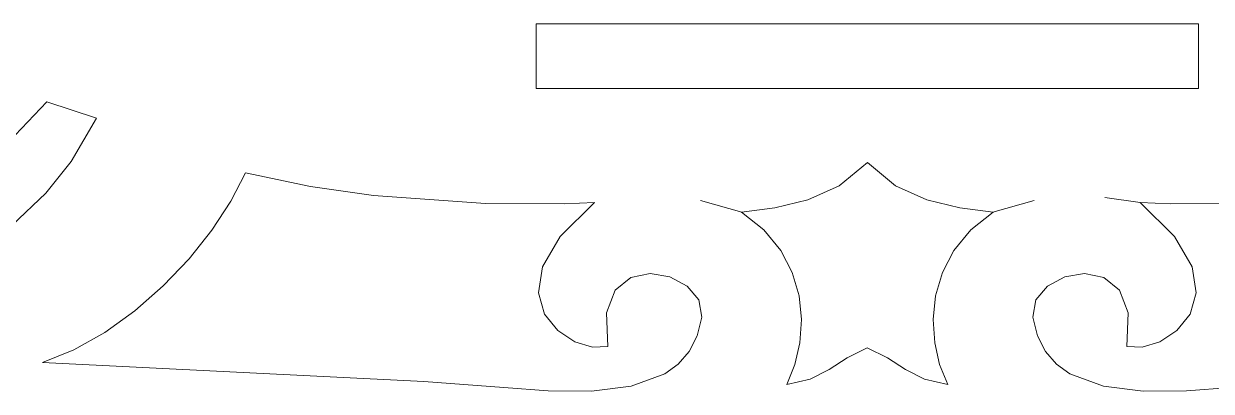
# Model space of a CAD drawing. Header units: millimetres. Extents: x -177 to 176, y -151 to 151.
# Drawn here: x -59.1 to -5.9, y 54.2 to 70.7 of the extents above; entities that cross this region are included whole.
import ezdxf

# ---------------------------------------------------------------- set-up
doc = ezdxf.new("R2010")
doc.units = ezdxf.units.MM
doc.header["$MEASUREMENT"] = 0
doc.layers.add('layer 1', color=7, linetype='Continuous')

msp = doc.modelspace()

# ---------------------------------------------------------------- linework, layer by layer
at = {"layer": 'layer 1', "color": 1, "lineweight": 9}
for points, knots in [([(-6.5007, 70.6746), (-6.5007, 70.6746), (-36.1726, 70.6746), (-36.1726, 70.6746), (-36.1726, 70.6746), (-36.1726, 70.6746), (-36.1726, 67.7781), (-36.1726, 67.7781), (-36.1726, 67.7781), (-36.1726, 67.7781), (-6.5007, 67.7781), (-6.5007, 67.7781), (-6.5007, 67.7781), (-6.5007, 67.7781), (-6.5007, 70.6746), (-6.5007, 70.6746), (-6.5007, 70.6746), (-6.5007, 70.6746), (-6.5007, 70.6746), (-6.5007, 70.6746)], [0, 0, 0, 0, 0.1666667, 0.1666667, 0.1666667, 0.1666667, 0.3333333, 0.3333333, 0.3333333, 0.3333333, 0.5, 0.5, 0.5, 0.5, 0.6666667, 0.6666667, 0.6666667, 0.6666667, 1, 1, 1, 1]), ([(-69.1511, 60.7095), (-69.1511, 60.7095), (-67.6718, 60.1049), (-67.6718, 60.1049), (-67.6718, 60.1049), (-67.6718, 60.1049), (-66.2738, 59.7656), (-66.2738, 59.7656), (-66.2738, 59.7656), (-66.2738, 59.7656), (-64.9585, 59.6623), (-64.9585, 59.6623), (-64.9585, 59.6623), (-64.9585, 59.6623), (-63.7266, 59.7656), (-63.7266, 59.7656), (-63.7266, 59.7656), (-63.7266, 59.7656), (-62.5794, 60.0462), (-62.5794, 60.0462), (-62.5794, 60.0462), (-62.5794, 60.0462), (-61.518, 60.4747), (-61.518, 60.4747), (-61.518, 60.4747), (-61.518, 60.4747), (-59.6576, 61.6579), (-59.6576, 61.6579), (-59.6576, 61.6579), (-59.6576, 61.6579), (-58.1535, 63.0807), (-58.1535, 63.0807), (-58.1535, 63.0807), (-58.1535, 63.0807), (-57.0155, 64.5081), (-57.0155, 64.5081), (-57.0155, 64.5081), (-57.0155, 64.5081), (-55.8713, 66.4389), (-55.8713, 66.4389), (-55.8713, 66.4389), (-55.8713, 66.4389), (-58.0969, 67.1807), (-58.0969, 67.1807), (-58.0969, 67.1807), (-58.0969, 67.1807), (-60.3805, 64.7862), (-60.3805, 64.7862), (-60.3805, 64.7862), (-60.3805, 64.7862), (-61.6622, 63.7276), (-61.6622, 63.7276), (-61.6622, 63.7276), (-61.6622, 63.7276), (-63.0265, 62.7911), (-63.0265, 62.7911), (-63.0265, 62.7911), (-63.0265, 62.7911), (-64.4656, 61.9988), (-64.4656, 61.9988), (-64.4656, 61.9988), (-64.4656, 61.9988), (-65.9714, 61.3728), (-65.9714, 61.3728), (-65.9714, 61.3728), (-65.9714, 61.3728), (-67.5358, 60.9356), (-67.5358, 60.9356), (-67.5358, 60.9356), (-67.5358, 60.9356), (-69.1511, 60.7095), (-69.1511, 60.7095), (-69.1511, 60.7095), (-69.1511, 60.7095), (-69.1511, 60.7095), (-69.1511, 60.7095)], [0, 0, 0, 0, 0.05, 0.05, 0.05, 0.05, 0.1, 0.1, 0.1, 0.1, 0.15, 0.15, 0.15, 0.15, 0.2, 0.2, 0.2, 0.2, 0.25, 0.25, 0.25, 0.25, 0.3, 0.3, 0.3, 0.3, 0.35, 0.35, 0.35, 0.35, 0.4, 0.4, 0.4, 0.4, 0.45, 0.45, 0.45, 0.45, 0.5, 0.5, 0.5, 0.5, 0.55, 0.55, 0.55, 0.55, 0.6, 0.6, 0.6, 0.6, 0.65, 0.65, 0.65, 0.65, 0.7, 0.7, 0.7, 0.7, 0.75, 0.75, 0.75, 0.75, 0.8, 0.8, 0.8, 0.8, 0.85, 0.85, 0.85, 0.85, 0.9, 0.9, 0.9, 0.9, 1, 1, 1, 1]), ([(-21.3409, 56.1635), (-21.3409, 56.1635), (-20.4418, 55.7051), (-20.4418, 55.7051), (-20.4418, 55.7051), (-20.4418, 55.7051), (-19.6318, 55.195), (-19.6318, 55.195), (-19.6318, 55.195), (-19.6318, 55.195), (-18.7758, 54.7573), (-18.7758, 54.7573), (-18.7758, 54.7573), (-18.7758, 54.7573), (-17.7375, 54.5151), (-17.7375, 54.5151), (-17.7375, 54.5151), (-17.7375, 54.5151), (-18.0979, 55.4063), (-18.0979, 55.4063), (-18.0979, 55.4063), (-18.0979, 55.4063), (-18.3215, 56.3877), (-18.3215, 56.3877), (-18.3215, 56.3877), (-18.3215, 56.3877), (-18.3887, 57.4247), (-18.3887, 57.4247), (-18.3887, 57.4247), (-18.3887, 57.4247), (-18.2803, 58.4831), (-18.2803, 58.4831), (-18.2803, 58.4831), (-18.2803, 58.4831), (-17.9772, 59.5276), (-17.9772, 59.5276), (-17.9772, 59.5276), (-17.9772, 59.5276), (-17.4597, 60.5245), (-17.4597, 60.5245), (-17.4597, 60.5245), (-17.4597, 60.5245), (-16.7085, 61.4384), (-16.7085, 61.4384), (-16.7085, 61.4384), (-16.7085, 61.4384), (-15.7044, 62.2354), (-15.7044, 62.2354), (-15.7044, 62.2354), (-15.7044, 62.2354), (-17.1987, 62.4246), (-17.1987, 62.4246), (-17.1987, 62.4246), (-17.1987, 62.4246), (-18.6751, 62.7815), (-18.6751, 62.7815), (-18.6751, 62.7815), (-18.6751, 62.7815), (-20.0742, 63.4213), (-20.0742, 63.4213), (-20.0742, 63.4213), (-20.0742, 63.4213), (-21.3366, 64.4606), (-21.3366, 64.4606), (-21.3366, 64.4606), (-21.3366, 64.4606), (-22.5997, 63.4213), (-22.5997, 63.4213), (-22.5997, 63.4213), (-22.5997, 63.4213), (-24.0003, 62.7815), (-24.0003, 62.7815), (-24.0003, 62.7815), (-24.0003, 62.7815), (-25.4782, 62.4246), (-25.4782, 62.4246), (-25.4782, 62.4246), (-25.4782, 62.4246), (-26.973, 62.2354), (-26.973, 62.2354), (-26.973, 62.2354), (-26.973, 62.2354), (-25.9691, 61.4384), (-25.9691, 61.4384), (-25.9691, 61.4384), (-25.9691, 61.4384), (-25.218, 60.5245), (-25.218, 60.5245), (-25.218, 60.5245), (-25.218, 60.5245), (-24.7003, 59.5276), (-24.7003, 59.5276), (-24.7003, 59.5276), (-24.7003, 59.5276), (-24.3971, 58.4831), (-24.3971, 58.4831), (-24.3971, 58.4831), (-24.3971, 58.4831), (-24.2889, 57.4247), (-24.2889, 57.4247), (-24.2889, 57.4247), (-24.2889, 57.4247), (-24.3562, 56.3877), (-24.3562, 56.3877), (-24.3562, 56.3877), (-24.3562, 56.3877), (-24.5796, 55.4063), (-24.5796, 55.4063), (-24.5796, 55.4063), (-24.5796, 55.4063), (-24.94, 54.5151), (-24.94, 54.5151), (-24.94, 54.5151), (-24.94, 54.5151), (-23.9026, 54.7573), (-23.9026, 54.7573), (-23.9026, 54.7573), (-23.9026, 54.7573), (-23.0478, 55.195), (-23.0478, 55.195), (-23.0478, 55.195), (-23.0478, 55.195), (-22.2395, 55.7051), (-22.2395, 55.7051), (-22.2395, 55.7051), (-22.2395, 55.7051), (-21.3409, 56.1635), (-21.3409, 56.1635), (-21.3409, 56.1635), (-21.3409, 56.1635), (-21.3409, 56.1635), (-21.3409, 56.1635)], [0, 0, 0, 0, 0.0294118, 0.0294118, 0.0294118, 0.0294118, 0.0588235, 0.0588235, 0.0588235, 0.0588235, 0.0882353, 0.0882353, 0.0882353, 0.0882353, 0.1176471, 0.1176471, 0.1176471, 0.1176471, 0.1470588, 0.1470588, 0.1470588, 0.1470588, 0.1764706, 0.1764706, 0.1764706, 0.1764706, 0.2058824, 0.2058824, 0.2058824, 0.2058824, 0.2352941, 0.2352941, 0.2352941, 0.2352941, 0.2647059, 0.2647059, 0.2647059, 0.2647059, 0.2941176, 0.2941176, 0.2941176, 0.2941176, 0.3235294, 0.3235294, 0.3235294, 0.3235294, 0.3529412, 0.3529412, 0.3529412, 0.3529412, 0.3823529, 0.3823529, 0.3823529, 0.3823529, 0.4117647, 0.4117647, 0.4117647, 0.4117647, 0.4411765, 0.4411765, 0.4411765, 0.4411765, 0.4705882, 0.4705882, 0.4705882, 0.4705882, 0.5, 0.5, 0.5, 0.5, 0.5294118, 0.5294118, 0.5294118, 0.5294118, 0.5588235, 0.5588235, 0.5588235, 0.5588235, 0.5882353, 0.5882353, 0.5882353, 0.5882353, 0.6176471, 0.6176471, 0.6176471, 0.6176471, 0.6470588, 0.6470588, 0.6470588, 0.6470588, 0.6764706, 0.6764706, 0.6764706, 0.6764706, 0.7058824, 0.7058824, 0.7058824, 0.7058824, 0.7352941, 0.7352941, 0.7352941, 0.7352941, 0.7647059, 0.7647059, 0.7647059, 0.7647059, 0.7941176, 0.7941176, 0.7941176, 0.7941176, 0.8235294, 0.8235294, 0.8235294, 0.8235294, 0.8529412, 0.8529412, 0.8529412, 0.8529412, 0.8823529, 0.8823529, 0.8823529, 0.8823529, 0.9117647, 0.9117647, 0.9117647, 0.9117647, 0.9411765, 0.9411765, 0.9411765, 0.9411765, 1, 1, 1, 1]), ([(-58.2893, 55.5042), (-58.2893, 55.5042), (-56.8855, 56.0639), (-56.8855, 56.0639), (-56.8855, 56.0639), (-56.8855, 56.0639), (-55.4973, 56.85), (-55.4973, 56.85), (-55.4973, 56.85), (-55.4973, 56.85), (-54.155, 57.8208), (-54.155, 57.8208), (-54.155, 57.8208), (-54.155, 57.8208), (-52.8893, 58.9348), (-52.8893, 58.9348), (-52.8893, 58.9348), (-52.8893, 58.9348), (-51.7303, 60.1508), (-51.7303, 60.1508), (-51.7303, 60.1508), (-51.7303, 60.1508), (-50.7085, 61.4268), (-50.7085, 61.4268), (-50.7085, 61.4268), (-50.7085, 61.4268), (-49.8548, 62.7216), (-49.8548, 62.7216), (-49.8548, 62.7216), (-49.8548, 62.7216), (-49.1995, 63.9936), (-49.1995, 63.9936), (-49.1995, 63.9936), (-49.1995, 63.9936), (-46.2848, 63.3885), (-46.2848, 63.3885), (-46.2848, 63.3885), (-46.2848, 63.3885), (-43.4611, 62.9817), (-43.4611, 62.9817), (-43.4611, 62.9817), (-43.4611, 62.9817), (-38.4535, 62.6179), (-38.4535, 62.6179), (-38.4535, 62.6179), (-38.4535, 62.6179), (-34.9109, 62.6123), (-34.9109, 62.6123), (-34.9109, 62.6123), (-34.9109, 62.6123), (-33.5668, 62.6749), (-33.5668, 62.6749), (-33.5668, 62.6749), (-33.5668, 62.6749), (-35.1007, 61.144), (-35.1007, 61.144), (-35.1007, 61.144), (-35.1007, 61.144), (-35.8894, 59.7878), (-35.8894, 59.7878), (-35.8894, 59.7878), (-35.8894, 59.7878), (-36.0756, 58.6223), (-36.0756, 58.6223), (-36.0756, 58.6223), (-36.0756, 58.6223), (-35.8021, 57.6635), (-35.8021, 57.6635), (-35.8021, 57.6635), (-35.8021, 57.6635), (-35.2113, 56.9276), (-35.2113, 56.9276), (-35.2113, 56.9276), (-35.2113, 56.9276), (-34.446, 56.4309), (-34.446, 56.4309), (-34.446, 56.4309), (-34.446, 56.4309), (-33.6488, 56.1889), (-33.6488, 56.1889), (-33.6488, 56.1889), (-33.6488, 56.1889), (-32.9625, 56.2183), (-32.9625, 56.2183), (-32.9625, 56.2183), (-32.9625, 56.2183), (-33.0191, 57.7335), (-33.0191, 57.7335), (-33.0191, 57.7335), (-33.0191, 57.7335), (-32.63, 58.7437), (-32.63, 58.7437), (-32.63, 58.7437), (-32.63, 58.7437), (-31.935, 59.3087), (-31.935, 59.3087), (-31.935, 59.3087), (-31.935, 59.3087), (-31.0737, 59.488), (-31.0737, 59.488), (-31.0737, 59.488), (-31.0737, 59.488), (-30.1858, 59.3413), (-30.1858, 59.3413), (-30.1858, 59.3413), (-30.1858, 59.3413), (-29.4108, 58.9272), (-29.4108, 58.9272), (-29.4108, 58.9272), (-29.4108, 58.9272), (-28.8886, 58.3062), (-28.8886, 58.3062), (-28.8886, 58.3062), (-28.8886, 58.3062), (-28.7589, 57.5372), (-28.7589, 57.5372), (-28.7589, 57.5372), (-28.7589, 57.5372), (-28.9652, 56.691), (-28.9652, 56.691), (-28.9652, 56.691), (-28.9652, 56.691), (-29.32, 55.9939), (-29.32, 55.9939), (-29.32, 55.9939), (-29.32, 55.9939), (-29.8078, 55.4322), (-29.8078, 55.4322), (-29.8078, 55.4322), (-29.8078, 55.4322), (-30.4135, 54.9939), (-30.4135, 54.9939), (-30.4135, 54.9939), (-30.4135, 54.9939), (-31.9149, 54.4351), (-31.9149, 54.4351), (-31.9149, 54.4351), (-31.9149, 54.4351), (-33.7005, 54.2141), (-33.7005, 54.2141), (-33.7005, 54.2141), (-33.7005, 54.2141), (-35.6461, 54.2284), (-35.6461, 54.2284), (-35.6461, 54.2284), (-35.6461, 54.2284), (-37.6281, 54.3746), (-37.6281, 54.3746), (-37.6281, 54.3746), (-37.6281, 54.3746), (-41.2045, 54.6524), (-41.2045, 54.6524), (-41.2045, 54.6524), (-41.2045, 54.6524), (-58.2893, 55.5042), (-58.2893, 55.5042), (-58.2893, 55.5042), (-58.2893, 55.5042), (-58.2893, 55.5042), (-58.2893, 55.5042)], [0, 0, 0, 0, 0.0243902, 0.0243902, 0.0243902, 0.0243902, 0.0487805, 0.0487805, 0.0487805, 0.0487805, 0.0731707, 0.0731707, 0.0731707, 0.0731707, 0.097561, 0.097561, 0.097561, 0.097561, 0.1219512, 0.1219512, 0.1219512, 0.1219512, 0.1463415, 0.1463415, 0.1463415, 0.1463415, 0.1707317, 0.1707317, 0.1707317, 0.1707317, 0.195122, 0.195122, 0.195122, 0.195122, 0.2195122, 0.2195122, 0.2195122, 0.2195122, 0.2439024, 0.2439024, 0.2439024, 0.2439024, 0.2682927, 0.2682927, 0.2682927, 0.2682927, 0.2926829, 0.2926829, 0.2926829, 0.2926829, 0.3170732, 0.3170732, 0.3170732, 0.3170732, 0.3414634, 0.3414634, 0.3414634, 0.3414634, 0.3658537, 0.3658537, 0.3658537, 0.3658537, 0.3902439, 0.3902439, 0.3902439, 0.3902439, 0.4146341, 0.4146341, 0.4146341, 0.4146341, 0.4390244, 0.4390244, 0.4390244, 0.4390244, 0.4634146, 0.4634146, 0.4634146, 0.4634146, 0.4878049, 0.4878049, 0.4878049, 0.4878049, 0.5121951, 0.5121951, 0.5121951, 0.5121951, 0.5365854, 0.5365854, 0.5365854, 0.5365854, 0.5609756, 0.5609756, 0.5609756, 0.5609756, 0.5853659, 0.5853659, 0.5853659, 0.5853659, 0.6097561, 0.6097561, 0.6097561, 0.6097561, 0.6341463, 0.6341463, 0.6341463, 0.6341463, 0.6585366, 0.6585366, 0.6585366, 0.6585366, 0.6829268, 0.6829268, 0.6829268, 0.6829268, 0.7073171, 0.7073171, 0.7073171, 0.7073171, 0.7317073, 0.7317073, 0.7317073, 0.7317073, 0.7560976, 0.7560976, 0.7560976, 0.7560976, 0.7804878, 0.7804878, 0.7804878, 0.7804878, 0.804878, 0.804878, 0.804878, 0.804878, 0.8292683, 0.8292683, 0.8292683, 0.8292683, 0.8536585, 0.8536585, 0.8536585, 0.8536585, 0.8780488, 0.8780488, 0.8780488, 0.8780488, 0.902439, 0.902439, 0.902439, 0.902439, 0.9268293, 0.9268293, 0.9268293, 0.9268293, 0.9512195, 0.9512195, 0.9512195, 0.9512195, 1, 1, 1, 1]), ([(15.6117, 55.5042), (15.6117, 55.5042), (14.2079, 56.0639), (14.2079, 56.0639), (14.2079, 56.0639), (14.2079, 56.0639), (12.8198, 56.85), (12.8198, 56.85), (12.8198, 56.85), (12.8198, 56.85), (11.4777, 57.8208), (11.4777, 57.8208), (11.4777, 57.8208), (11.4777, 57.8208), (10.2117, 58.9348), (10.2117, 58.9348), (10.2117, 58.9348), (10.2117, 58.9348), (9.0527, 60.1508), (9.0527, 60.1508), (9.0527, 60.1508), (9.0527, 60.1508), (8.0312, 61.4268), (8.0312, 61.4268), (8.0312, 61.4268), (8.0312, 61.4268), (7.1774, 62.7216), (7.1774, 62.7216), (7.1774, 62.7216), (7.1774, 62.7216), (6.5221, 63.9936), (6.5221, 63.9936), (6.5221, 63.9936), (6.5221, 63.9936), (3.6072, 63.3885), (3.6072, 63.3885), (3.6072, 63.3885), (3.6072, 63.3885), (0.7836, 62.9817), (0.7836, 62.9817), (0.7836, 62.9817), (0.7836, 62.9817), (-4.2241, 62.6179), (-4.2241, 62.6179), (-4.2241, 62.6179), (-4.2241, 62.6179), (-7.7667, 62.6123), (-7.7667, 62.6123), (-7.7667, 62.6123), (-7.7667, 62.6123), (-9.1106, 62.6749), (-9.1106, 62.6749), (-9.1106, 62.6749), (-9.1106, 62.6749), (-7.5769, 61.144), (-7.5769, 61.144), (-7.5769, 61.144), (-7.5769, 61.144), (-6.7882, 59.7878), (-6.7882, 59.7878), (-6.7882, 59.7878), (-6.7882, 59.7878), (-6.6019, 58.6223), (-6.6019, 58.6223), (-6.6019, 58.6223), (-6.6019, 58.6223), (-6.8755, 57.6635), (-6.8755, 57.6635), (-6.8755, 57.6635), (-6.8755, 57.6635), (-7.4662, 56.9276), (-7.4662, 56.9276), (-7.4662, 56.9276), (-7.4662, 56.9276), (-8.2316, 56.4309), (-8.2316, 56.4309), (-8.2316, 56.4309), (-8.2316, 56.4309), (-9.0285, 56.1889), (-9.0285, 56.1889), (-9.0285, 56.1889), (-9.0285, 56.1889), (-9.715, 56.2183), (-9.715, 56.2183), (-9.715, 56.2183), (-9.715, 56.2183), (-9.6585, 57.7335), (-9.6585, 57.7335), (-9.6585, 57.7335), (-9.6585, 57.7335), (-10.0475, 58.7437), (-10.0475, 58.7437), (-10.0475, 58.7437), (-10.0475, 58.7437), (-10.7427, 59.3087), (-10.7427, 59.3087), (-10.7427, 59.3087), (-10.7427, 59.3087), (-11.6038, 59.488), (-11.6038, 59.488), (-11.6038, 59.488), (-11.6038, 59.488), (-12.4917, 59.3413), (-12.4917, 59.3413), (-12.4917, 59.3413), (-12.4917, 59.3413), (-13.2668, 58.9272), (-13.2668, 58.9272), (-13.2668, 58.9272), (-13.2668, 58.9272), (-13.7888, 58.3062), (-13.7888, 58.3062), (-13.7888, 58.3062), (-13.7888, 58.3062), (-13.9187, 57.5372), (-13.9187, 57.5372), (-13.9187, 57.5372), (-13.9187, 57.5372), (-13.7124, 56.691), (-13.7124, 56.691), (-13.7124, 56.691), (-13.7124, 56.691), (-13.3573, 55.9939), (-13.3573, 55.9939), (-13.3573, 55.9939), (-13.3573, 55.9939), (-12.8695, 55.4322), (-12.8695, 55.4322), (-12.8695, 55.4322), (-12.8695, 55.4322), (-12.2642, 54.9939), (-12.2642, 54.9939), (-12.2642, 54.9939), (-12.2642, 54.9939), (-10.7628, 54.4351), (-10.7628, 54.4351), (-10.7628, 54.4351), (-10.7628, 54.4351), (-8.9771, 54.2141), (-8.9771, 54.2141), (-8.9771, 54.2141), (-8.9771, 54.2141), (-7.0312, 54.2284), (-7.0312, 54.2284), (-7.0312, 54.2284), (-7.0312, 54.2284), (-5.0494, 54.3746), (-5.0494, 54.3746), (-5.0494, 54.3746), (-5.0494, 54.3746), (-1.473, 54.6524), (-1.473, 54.6524), (-1.473, 54.6524), (-1.473, 54.6524), (15.6117, 55.5042), (15.6117, 55.5042), (15.6117, 55.5042), (15.6117, 55.5042), (15.6117, 55.5042), (15.6117, 55.5042)], [0, 0, 0, 0, 0.0243902, 0.0243902, 0.0243902, 0.0243902, 0.0487805, 0.0487805, 0.0487805, 0.0487805, 0.0731707, 0.0731707, 0.0731707, 0.0731707, 0.097561, 0.097561, 0.097561, 0.097561, 0.1219512, 0.1219512, 0.1219512, 0.1219512, 0.1463415, 0.1463415, 0.1463415, 0.1463415, 0.1707317, 0.1707317, 0.1707317, 0.1707317, 0.195122, 0.195122, 0.195122, 0.195122, 0.2195122, 0.2195122, 0.2195122, 0.2195122, 0.2439024, 0.2439024, 0.2439024, 0.2439024, 0.2682927, 0.2682927, 0.2682927, 0.2682927, 0.2926829, 0.2926829, 0.2926829, 0.2926829, 0.3170732, 0.3170732, 0.3170732, 0.3170732, 0.3414634, 0.3414634, 0.3414634, 0.3414634, 0.3658537, 0.3658537, 0.3658537, 0.3658537, 0.3902439, 0.3902439, 0.3902439, 0.3902439, 0.4146341, 0.4146341, 0.4146341, 0.4146341, 0.4390244, 0.4390244, 0.4390244, 0.4390244, 0.4634146, 0.4634146, 0.4634146, 0.4634146, 0.4878049, 0.4878049, 0.4878049, 0.4878049, 0.5121951, 0.5121951, 0.5121951, 0.5121951, 0.5365854, 0.5365854, 0.5365854, 0.5365854, 0.5609756, 0.5609756, 0.5609756, 0.5609756, 0.5853659, 0.5853659, 0.5853659, 0.5853659, 0.6097561, 0.6097561, 0.6097561, 0.6097561, 0.6341463, 0.6341463, 0.6341463, 0.6341463, 0.6585366, 0.6585366, 0.6585366, 0.6585366, 0.6829268, 0.6829268, 0.6829268, 0.6829268, 0.7073171, 0.7073171, 0.7073171, 0.7073171, 0.7317073, 0.7317073, 0.7317073, 0.7317073, 0.7560976, 0.7560976, 0.7560976, 0.7560976, 0.7804878, 0.7804878, 0.7804878, 0.7804878, 0.804878, 0.804878, 0.804878, 0.804878, 0.8292683, 0.8292683, 0.8292683, 0.8292683, 0.8536585, 0.8536585, 0.8536585, 0.8536585, 0.8780488, 0.8780488, 0.8780488, 0.8780488, 0.902439, 0.902439, 0.902439, 0.902439, 0.9268293, 0.9268293, 0.9268293, 0.9268293, 0.9512195, 0.9512195, 0.9512195, 0.9512195, 1, 1, 1, 1])]:
    msp.add_open_spline(points, degree=3, knots=knots, dxfattribs=at)
for points in [[(-9.1149, 62.6749), (-9.1149, 62.6749), (-10.7042, 62.8946), (-10.7042, 62.8946)], [(-26.9687, 62.2354), (-26.9687, 62.2354), (-28.8139, 62.7573), (-28.8139, 62.7573)], [(-15.7088, 62.2354), (-15.7088, 62.2354), (-13.8637, 62.7573), (-13.8637, 62.7573)]]:
    msp.add_open_spline(points, degree=3, dxfattribs=at)

doc.saveas('drawing.dxf')
